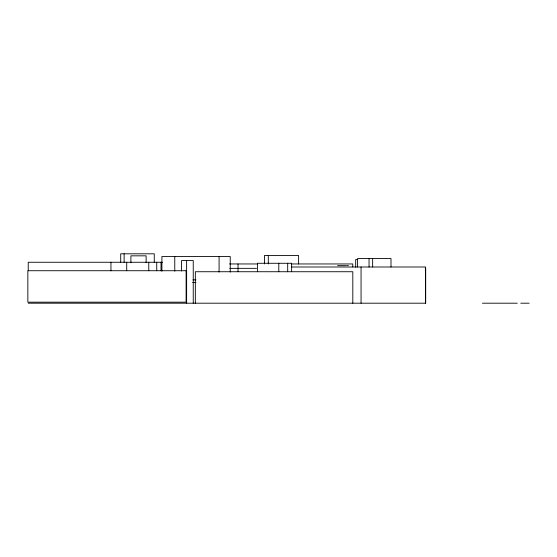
<?xml version="1.0" encoding="UTF-8"?>
<svg xmlns="http://www.w3.org/2000/svg" width="557" height="557" viewBox="0 0 557 557"><rect width="100%" height="100%" fill="white"/><g stroke="black" fill="none" stroke-linecap="round" stroke-linejoin="round"><path stroke-width="0.84" d="M357.747 259.555L355.679 259.555L355.679 267.165M162.526 262.263L28.24 262.263L28.24 270.793M229.54 263.955L257.278 263.955M291.408 263.955L352.755 263.955L352.755 266.887M337.626 265.647L345.667 265.647M346.468 265.647L348.41 265.647M291.283 266.998L425.423 266.998L425.423 303.196M425.214 268.014L425.694 268.014L425.694 303.196L28.24 303.196M229.763 268.349L256.547 268.349M193.014 279.851L195.939 279.851M192.638 282.559L195.939 282.559M482.425 303.196L517.265 303.196M520.746 303.196L529.15 303.196M390.993 266.998L390.993 258.539L357.545 258.539L357.545 266.998M372.64 258.539L372.64 266.998M369.047 258.539L369.047 266.998M361.061 266.998L361.061 303.196M352.811 303.196L352.811 271.732L195.333 271.732L195.333 303.196M298.608 263.955L298.608 255.496L264.457 255.496L264.457 263.955M291.624 271.732L291.624 263.28L257.473 263.28L257.473 271.732M287.69 263.28L287.69 271.732M278.792 263.28L278.792 271.732M268.3 255.496L268.3 263.955M238.034 263.955L238.034 271.753M230.243 272.074L230.243 256.512L161.913 256.512L161.913 271.21M219.082 256.512L219.082 272.074M193.244 303.196L193.244 260.572L181.547 260.572L181.547 271.008M186.623 260.572L186.623 303.196M174.766 256.512L174.766 271.21M161.022 262.263L161.022 270.723M156.726 262.263L156.726 270.723M154.261 262.263L154.261 253.804L120.702 253.804L120.702 262.263M148.775 262.263L148.775 270.723M146.136 262.723L146.136 255.837L130.902 255.837L130.902 262.723M126.718 262.263L126.718 270.723M124.114 253.804L124.114 262.263M110.947 262.263L110.947 270.793M186.108 270.723L27.85 270.723L27.85 302.179L186.108 302.179L186.108 270.723"/></g></svg>
